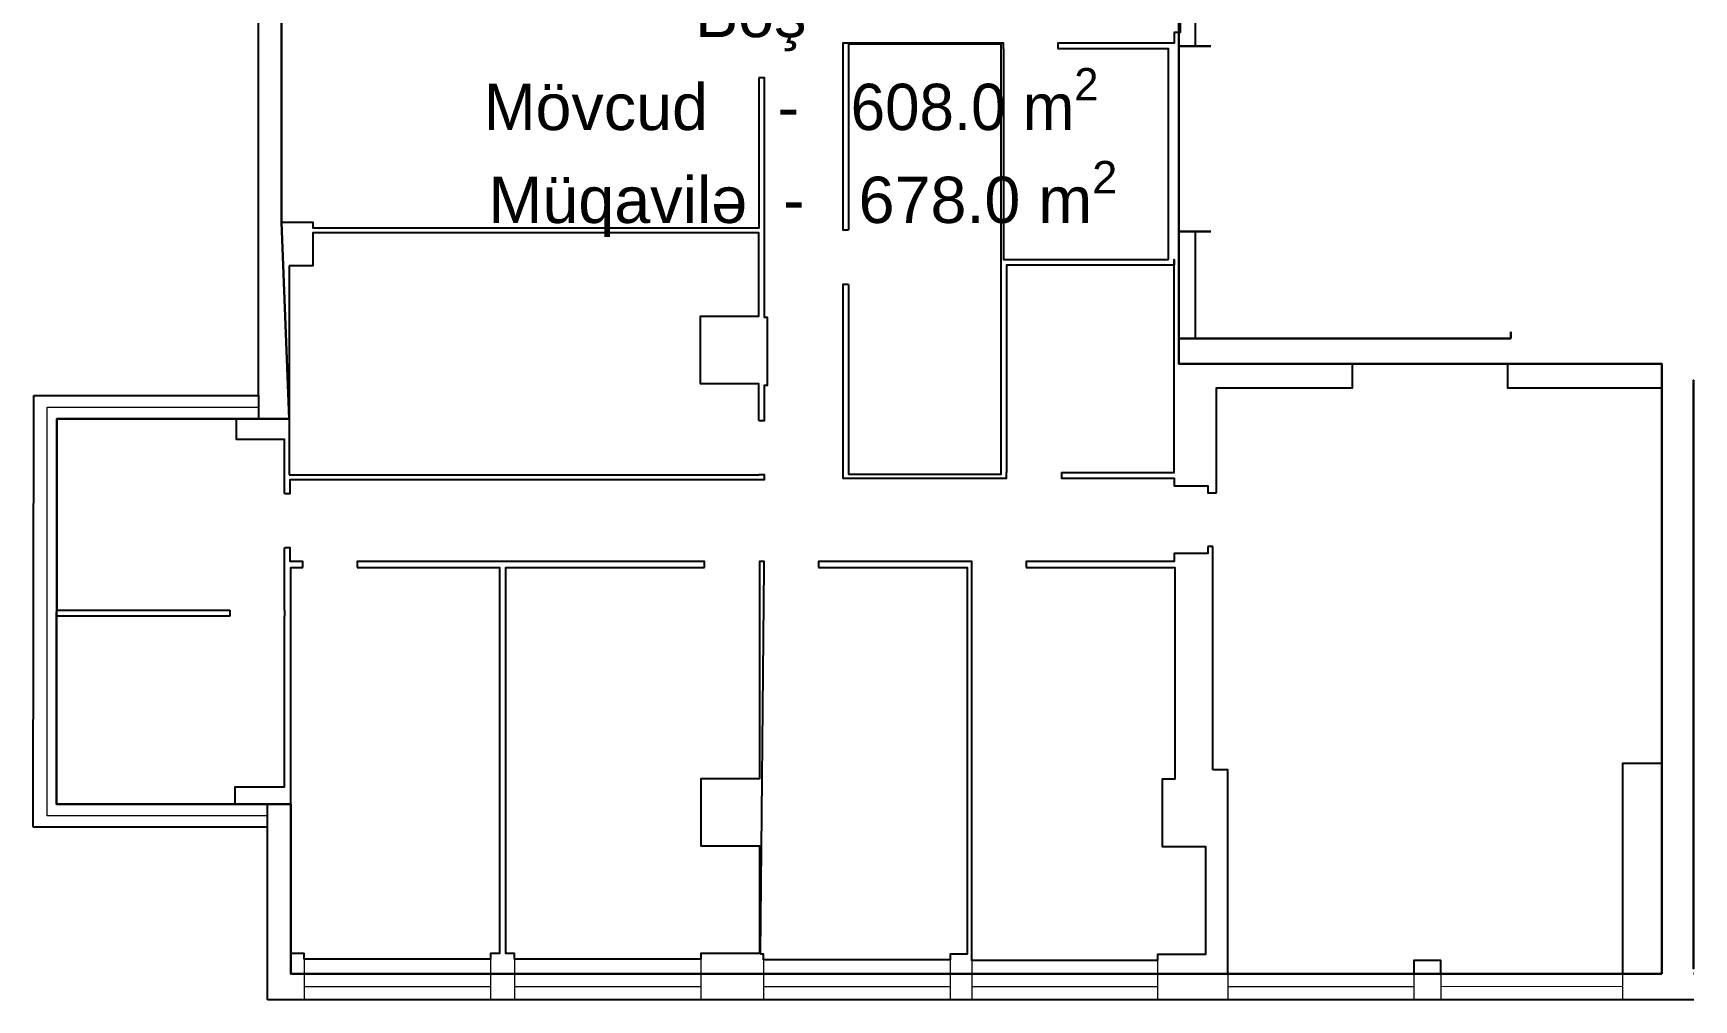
# Model space of a CAD drawing. Header units: millimetres. Extents: x 1181340 to 1210060, y -285579 to -255409.
# Drawn here: x 1181359 to 1210060, y -285579 to -268879 of the extents above; entities that cross this region are included whole.
import ezdxf

# ---------------------------------------------------------------- set-up
doc = ezdxf.new("R2010")
doc.units = ezdxf.units.MM
doc.layers.add('OFFICE_BOUNDARY', color=3, linetype='Continuous')

msp = doc.modelspace()

# ---------------------------------------------------------------- linework, layer by layer
at = {"color": 1, "lineweight": 30}
for p, q in [((1201160, -262429), (1201160, -274589)), ((1201160, -269104), (1201160, -266904)), ((1185650, -272149), (1185650, -268549)), ((1201710, -269104), (1201160, -269104)), ((1201160, -269104), (1201710, -269104)), ((1201160, -272304), (1201160, -269104)), ((1185780, -275539), (1185650, -272149)), ((1201160, -274154), (1201160, -272304)), ((1201160, -272304), (1201710, -272304)), ((1201710, -272304), (1201160, -272304)), ((1206897, -274039), (1206897, -274154)), ((1206897, -274154), (1201160, -274154)), ((1201160, -274589), (1209510, -274589)), ((1209510, -274589), (1209510, -285129)), ((1210060, -274874), (1210057, -274874)), ((1210057, -274874), (1210057, -285044)), ((1181760, -282199), (1181770, -275539)), ((1181770, -275539), (1185780, -275539)), ((1185810, -282199), (1181760, -282199)), ((1185810, -285129), (1185810, -282199)), ((1209510, -285129), (1185810, -285129)), ((1210057, -285124), (1210060, -285124))]:
    msp.add_line(p, q, dxfattribs=at)
for p, q in [((1185250, -275139), (1185250, -265569)), ((1201447, -269104), (1201447, -266904)), ((1201710, -269104), (1201447, -269104)), ((1201447, -274154), (1201447, -272304)), ((1201447, -272304), (1201710, -272304)), ((1206897, -274039), (1206897, -274154)), ((1206897, -274154), (1201447, -274154)), ((1210057, -285044), (1210057, -274884)), ((1210057, -274884), (1210060, -274884)), ((1181359, -282599), (1181370, -275139)), ((1181370, -275139), (1185250, -275139)), ((1185410, -282599), (1181359, -282599)), ((1185410, -285579), (1185410, -282599)), ((1210060, -285044), (1210057, -285044)), ((1210060, -285579), (1185410, -285579))]:
    msp.add_line(p, q)
at = {"color": 0, "lineweight": -2, "transparency": 16777216}
for p, q in [((1210057, -277815), (1210057, -278362)), ((1210057, -281027), (1210057, -281458)), ((1210057, -284033), (1210057, -283552))]:
    msp.add_line(p, q, dxfattribs=at)
for points in [[(1201149, -265249), (1201149, -265809), (1200730, -265809), (1200730, -266949), (1201080, -266949), (1201080, -267139), (1201180, -267139), (1201180, -268869), (1201080, -268869), (1201080, -269049), (1199070, -269049), (1199070, -269149)], [(1193900, -269649), (1193900, -272249), (1186200, -272249), (1186200, -272149), (1185650, -272149), (1185650, -268549), (1193900, -268549)], [(1198130, -269149), (1198130, -269049), (1195350, -269049), (1195350, -272279), (1195450, -272279)], [(1195450, -273219), (1195450, -276499), (1198090, -276499), (1198090, -269069), (1195450, -269069), (1195450, -272279)], [(1198130, -269149), (1198130, -272789), (1200980, -272789)], [(1200980, -272789), (1200980, -269149), (1199070, -269149)], [(1193900, -275569), (1194000, -275569), (1194000, -274959), (1194050, -274959), (1194050, -273789), (1194000, -273789), (1194000, -269649), (1193900, -269649)], [(1193900, -275569), (1193900, -274939), (1192890, -274939), (1192890, -273769), (1193900, -273769), (1193900, -272329), (1186190, -272329), (1186190, -272899), (1185780, -272899)], [(1185780, -272899), (1185780, -276509)], [(1199130, -276469), (1201080, -276469), (1201080, -272789), (1201080, -272889), (1198180, -272889), (1198180, -276469)], [(1195450, -273219), (1195350, -273219), (1195350, -276569), (1198180, -276569), (1198180, -276469)], [(1201810, -276819), (1201810, -275009), (1204160, -275009), (1204160, -274589), (1206840, -274589), (1206840, -275009), (1209510, -275009), (1209510, -281489)], [(1185250, -275139), (1185250, -275539)], [(1185700, -276829), (1185700, -275899), (1184870, -275899), (1184870, -275539), (1181770, -275539), (1181770, -278849), (1184760, -278849)], [(1185700, -276829), (1185800, -276829), (1185800, -276589), (1194000, -276589), (1194000, -276509), (1193900, -276509)], [(1185780, -276509), (1193900, -276509)], [(1199130, -276469), (1199130, -276569), (1201080, -276569), (1201080, -276699), (1201660, -276699), (1201660, -276819), (1201810, -276819)], [(1186020, -278109), (1186020, -278009), (1185800, -278009), (1185800, -277769), (1185700, -277769)], [(1185700, -278849), (1185700, -277769)], [(1201660, -277749), (1201660, -277869), (1201080, -277869), (1201080, -278009), (1198520, -278009), (1198520, -278109)], [(1201746, -277749), (1201660, -277749)], [(1201746, -281609), (1201746, -277749)], [(1192960, -278109), (1192960, -278009), (1186960, -278009), (1186960, -278109)], [(1193990, -278109), (1193990, -278009), (1193910, -278009), (1193910, -278109)], [(1197580, -278109), (1197580, -278009), (1194930, -278009), (1194930, -278109)], [(1186960, -278109), (1189420, -278109), (1189420, -284779), (1189260, -284779), (1189260, -284879), (1186040, -284879), (1186040, -284779), (1185810, -284779), (1185810, -278109), (1186020, -278109)], [(1193910, -278109), (1193910, -281759), (1192900, -281759), (1192900, -282919), (1193910, -282919), (1193910, -284779), (1192900, -284779), (1192900, -284879), (1189680, -284879), (1189680, -284779), (1189530, -284779), (1189530, -278109), (1192960, -278109)], [(1194930, -278109), (1197500, -278109), (1197500, -284789), (1197210, -284789), (1197210, -284889), (1193980, -284889), (1193980, -284789), (1193930, -284789)], [(1193930, -284789), (1193990, -278109)], [(1198520, -278109), (1201090, -278109), (1201090, -281769), (1200870, -281769), (1200870, -282929), (1201620, -282929), (1201620, -284799), (1200790, -284799), (1200790, -284899), (1197580, -284899), (1197580, -278109)], [(1184760, -278949), (1181760, -278949), (1181760, -282199)], [(1184760, -278849), (1184760, -278949)], [(1184850, -282199), (1184850, -281899), (1185700, -281899), (1185700, -278950)], [(1185700, -278849), (1185700, -278949)], [(1208830, -281489), (1208830, -285129), (1205690, -285129), (1205690, -284899), (1205220, -284899), (1205220, -285129)], [(1208830, -281489), (1209510, -281489)], [(1202006, -285129), (1202006, -281609), (1201746, -281609)], [(1184850, -282199), (1181760, -282199)], [(1185410, -282599), (1185410, -282199)], [(1205220, -285129), (1202006, -285129)]]:
    msp.add_lwpolyline(points)
at = {"color": 5, "lineweight": 5}
for points in [[(1185410, -282399), (1181602, -282399), (1181602, -275343), (1185250, -275339)], [(1189260, -285354), (1186040, -285354)], [(1192900, -285354), (1189680, -285354)], [(1197210, -285354), (1193980, -285354)], [(1200790, -285354), (1197580, -285354)], [(1205220, -285354), (1202006, -285354)], [(1208830, -285352), (1205690, -285354)]]:
    msp.add_lwpolyline(points, dxfattribs=at)
at = {"lineweight": 5}
for points in [[(1186040, -284879), (1186040, -285579)], [(1189260, -284879), (1189260, -285579)], [(1189680, -284879), (1189680, -285579)], [(1192900, -284879), (1192900, -285579)], [(1193980, -284889), (1193980, -285579)], [(1197210, -284889), (1197210, -285579)], [(1197580, -284899), (1197580, -285579)], [(1200790, -284899), (1200790, -285579)], [(1202006, -285129), (1202006, -285579)], [(1205220, -285129), (1205220, -285579)], [(1205690, -285129), (1205690, -285579)], [(1208830, -285129), (1208830, -285579)]]:
    msp.add_lwpolyline(points, dxfattribs=at)
at = {"layer": 'OFFICE_BOUNDARY'}
msp.add_lwpolyline([(1209510, -285129), (1185810, -285129), (1185810, -282199), (1181760, -282199), (1181770, -275539), (1185780, -275539), (1185650, -272149), (1185650, -268549), (1185650, -265169), (1181740, -265169), (1181740, -258599), (1185790, -258599), (1185790, -255809), (1193870, -255809), (1197270, -255809), (1197270, -262429), (1201160, -262429), (1201160, -274589), (1209510, -274589), (1209510, -285129)], close=True, dxfattribs=at)

# ---------------------------------------------------------------- texts
at = {"color": 1, "lineweight": 30, "insert": (1187365, -268147), "char_height": 800, "attachment_point": 1}
msp.add_mtext_dynamic_manual_height_columns('\\A1;                 "{\\fArial|b0|i0|c238|p34;Boş}"   \\P      M{\\fArial|b0|i0|c238|p34;övcud }   {\\fArial|b0|i0|c238|p34;-}   608.0 m{\\H0.7x;\\S2^ ;\\H1.42857x; \\fArial|b0|i0|c238|p34;\\P\\fArial|b0|i0|c204|p34;      \\fArial|b0|i0|c238|p34;Müqavilə \\fArial|b0|i0|c204|p34; \\fArial|b0|i0|c238|p34;-\\fArial|b0|i0|c204|p34;   678.0 m\\H0.7x;\\S2^ ;}', width=25301.6, gutter_width=12.5, heights=[-3699], dxfattribs=at)

doc.saveas('drawing.dxf')
